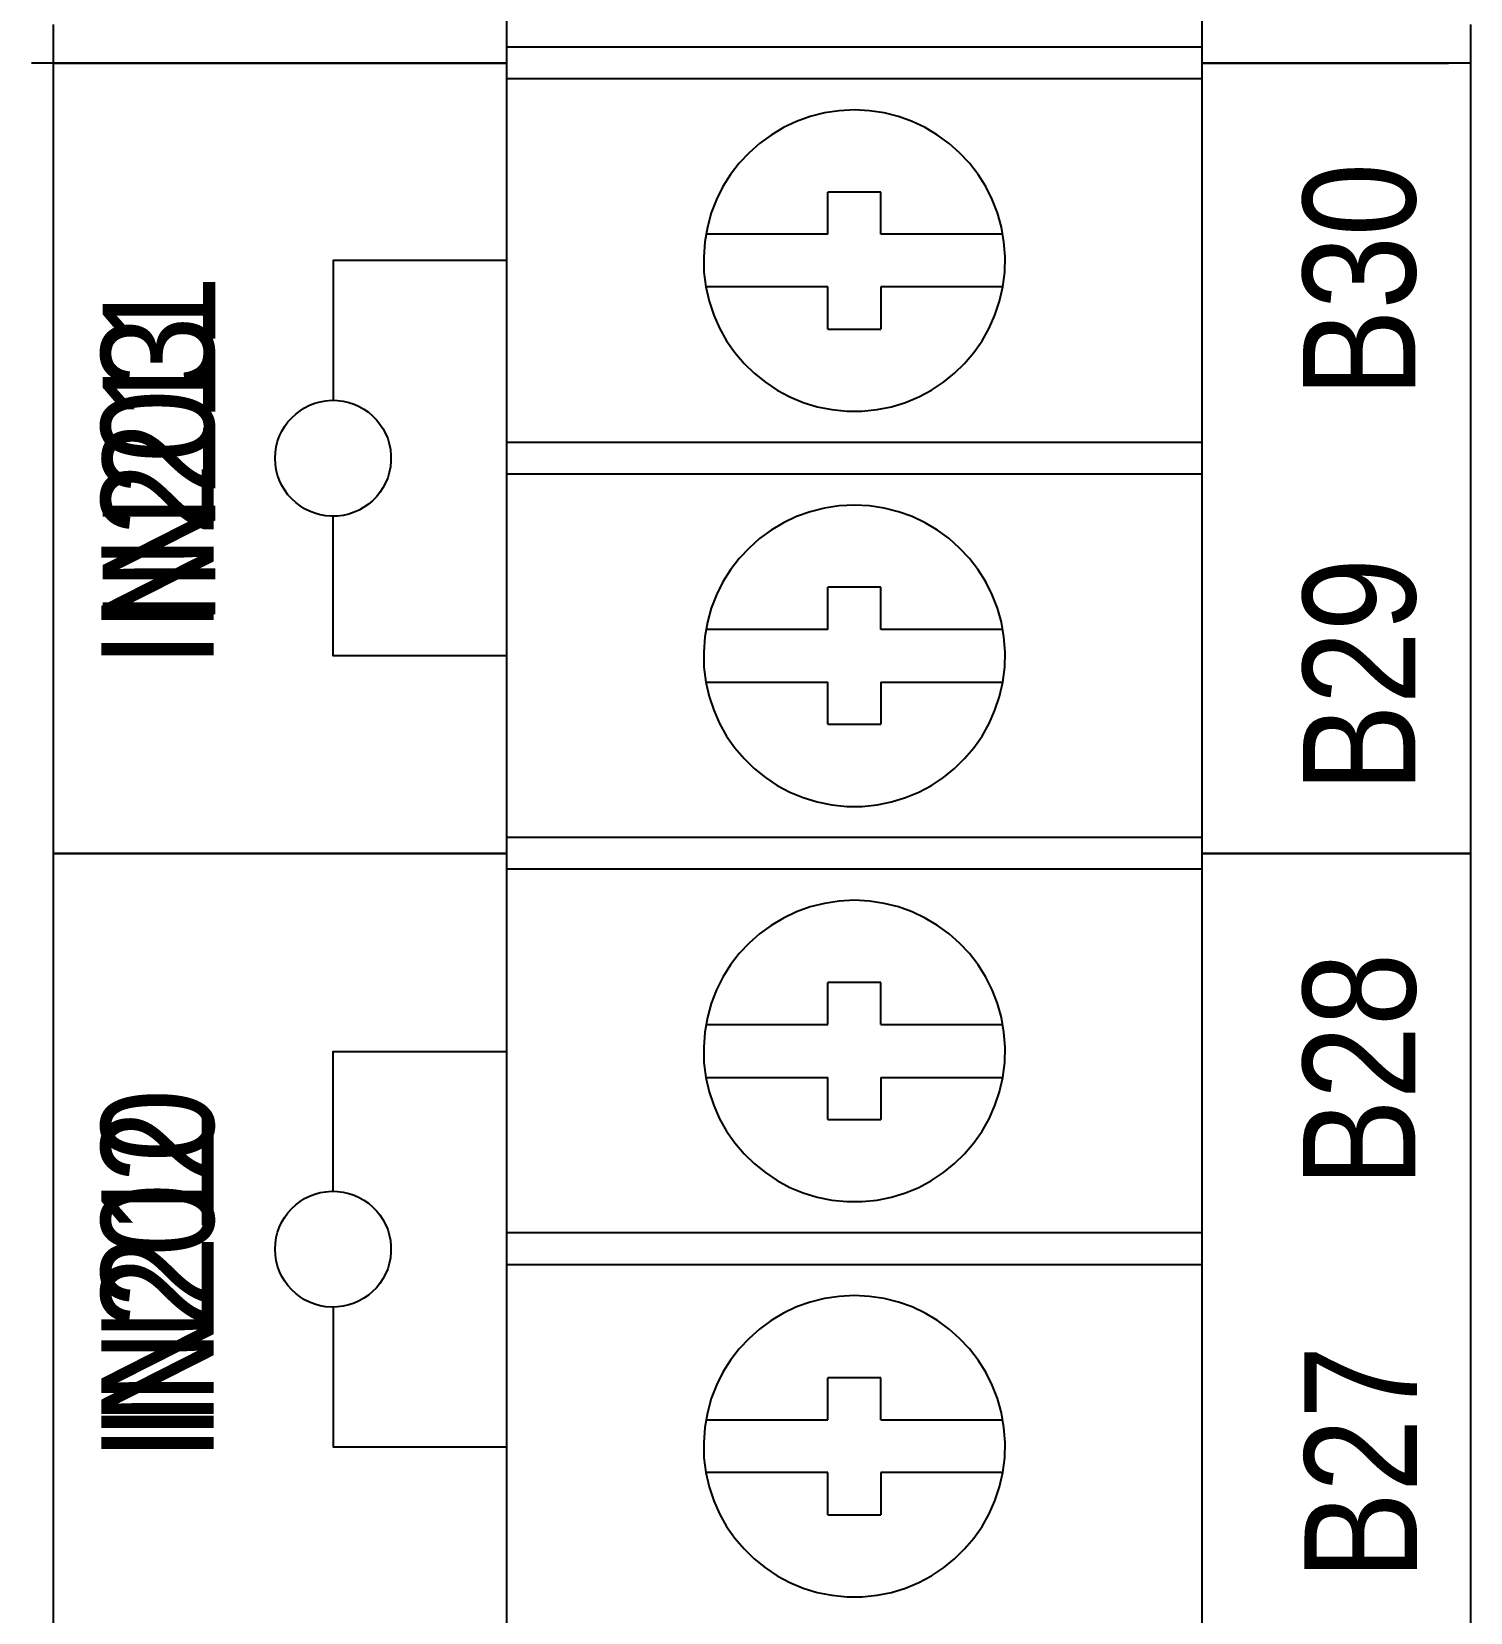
# Model space of a CAD drawing. Extents: x -11 to 35.7, y -8.8 to 26.3.
# Drawn here: x 21.312 to 22.677, y 4.857 to 6.357 of the extents above; entities that cross this region are included whole.
import ezdxf

# ---------------------------------------------------------------- set-up
doc = ezdxf.new("R2010")
doc.units = 0
doc.header["$MEASUREMENT"] = 0
for name, color, linetype in [('4_02__ADDITIONAL_12_STD_OU', 7, 'CONTINUOUS'), ('4_03__ADDITIONAL_4_STD_OUT', 7, 'CONTINUOUS'), ('4_04__ADDITIONAL_12_HIGH_I', 7, 'CONTINUOUS')]:
    doc.layers.add(name, color=color, linetype=linetype)

msp = doc.modelspace()

# ---------------------------------------------------------------- linework, layer by layer
at = {"layer": '4_02__ADDITIONAL_12_STD_OU'}
for points in [[(22.4226, 3.702), (22.4226, 10.452), (21.7626, 10.452), (21.7626, 3.702), (22.4226, 3.702)], [(21.3331, 4.8353), (21.3331, 4.8759), (21.3331, 4.9175), (21.3331, 4.96), (21.3331, 5.0033), (21.3331, 5.0476), (21.3331, 5.0926), (21.3331, 5.1384), (21.3331, 5.1851), (21.3331, 5.2325), (21.3331, 5.2806), (21.3331, 5.3294), (21.3331, 5.379), (21.3331, 5.4292), (21.3331, 5.4801), (21.3331, 5.5315), (21.3331, 5.5836), (21.3331, 5.6363), (21.3331, 5.6896), (21.3331, 5.7433), (21.3331, 5.7976), (21.3331, 5.9077), (21.3331, 6.0195), (21.3331, 6.133), (21.3331, 6.2479), (21.3331, 6.364)], [(22.6769, 6.364), (22.6769, 6.2479), (22.6769, 6.133), (22.6769, 6.0195), (22.6769, 5.9077), (22.6769, 5.7976), (22.6769, 5.7433), (22.6769, 5.6896), (22.6769, 5.6363), (22.6769, 5.5836), (22.6769, 5.5315), (22.6769, 5.4801), (22.6769, 5.4292), (22.6769, 5.379), (22.6769, 5.3294), (22.6769, 5.2806), (22.6769, 5.2325), (22.6769, 5.1851), (22.6769, 5.1384), (22.6769, 5.0926), (22.6769, 5.0476), (22.6769, 5.0033), (22.6769, 4.96), (22.6769, 4.9175), (22.6769, 4.8759), (22.6769, 4.8353)], [(22.4226, 6.3425), (21.7626, 6.3425)], [(21.7626, 6.3274), (21.3122, 6.3274)], [(22.4226, 6.3274), (22.6561, 6.3274)], [(22.4226, 6.3125), (21.7626, 6.3125)], [(22.1176, 6.205), (22.0676, 6.205)], [(22.0676, 6.165), (22.0676, 6.205)], [(22.1176, 6.165), (22.1176, 6.205)], [(22.0676, 6.165), (21.9518, 6.165)], [(22.2334, 6.165), (22.1176, 6.165)], [(21.7626, 6.14), (21.5982, 6.14), (21.5982, 6.0075)], [(22.0676, 6.115), (21.9518, 6.115)], [(22.0676, 6.075), (22.0676, 6.115)], [(22.2334, 6.115), (22.1176, 6.115)], [(22.1176, 6.115), (22.1176, 6.075)], [(22.0676, 6.075), (22.1176, 6.075)], [(22.4226, 5.9675), (21.7626, 5.9675)], [(22.4226, 5.9375), (21.7626, 5.9375)], [(21.7626, 5.765), (21.5982, 5.765), (21.5982, 5.8975)], [(22.0676, 5.79), (22.0676, 5.83)], [(22.1176, 5.83), (22.0676, 5.83)], [(22.1176, 5.79), (22.1176, 5.83)], [(22.0676, 5.79), (21.9518, 5.79)], [(22.2334, 5.79), (22.1176, 5.79)], [(21.9518, 5.74), (22.0676, 5.74)], [(22.0676, 5.7), (22.0676, 5.74)], [(22.1176, 5.74), (22.2334, 5.74)], [(22.1176, 5.74), (22.1176, 5.7)], [(22.0676, 5.7), (22.1176, 5.7)], [(22.4226, 5.5925), (21.7626, 5.5925)], [(21.7626, 5.5774), (21.3331, 5.5774)], [(22.6769, 5.5774), (22.4226, 5.5774)], [(22.4226, 5.5625), (21.7626, 5.5625)], [(22.1176, 5.455), (22.0676, 5.455)], [(22.0676, 5.415), (22.0676, 5.455)], [(22.1176, 5.415), (22.1176, 5.455)], [(21.9518, 5.415), (22.0676, 5.415)], [(22.1176, 5.415), (22.2334, 5.415)], [(21.5982, 5.257), (21.5982, 5.3895), (21.7626, 5.3895)], [(21.9518, 5.365), (22.0676, 5.365)], [(22.0676, 5.325), (22.0676, 5.365)], [(22.1176, 5.365), (22.2334, 5.365)], [(22.1176, 5.365), (22.1176, 5.325)], [(22.0676, 5.325), (22.1176, 5.325)], [(22.4226, 5.2175), (21.7626, 5.2175)], [(21.7626, 5.1875), (22.4226, 5.1875)], [(21.5982, 5.147), (21.5982, 5.0145), (21.7626, 5.0145)], [(22.1176, 5.08), (22.0676, 5.08)], [(22.0676, 5.04), (22.0676, 5.08)], [(22.1176, 5.04), (22.1176, 5.08)], [(21.9518, 5.04), (22.0676, 5.04)], [(22.1176, 5.04), (22.2334, 5.04)], [(22.0676, 4.99), (21.9518, 4.99)], [(22.0676, 4.95), (22.0676, 4.99)], [(22.2334, 4.99), (22.1176, 4.99)], [(22.1176, 4.99), (22.1176, 4.95)], [(22.0676, 4.95), (22.1176, 4.95)]]:
    msp.add_lwpolyline(points, dxfattribs=at)
for points in [[(22.0926, 6.283), (22.0782, 6.2822), (22.0642, 6.2801), (22.0507, 6.2767), (22.0377, 6.2721), (22.0254, 6.2662), (22.0137, 6.2592), (22.0028, 6.2512), (21.9927, 6.2423), (21.9835, 6.2324), (21.9752, 6.2217), (21.968, 6.2102), (21.9619, 6.198), (21.9569, 6.1852), (21.9532, 6.1718), (21.9507, 6.1579), (21.9497, 6.1436), (21.95, 6.1291), (21.9518, 6.115), (21.9549, 6.1014), (21.9592, 6.0883), (21.9648, 6.0758), (21.9715, 6.0639), (21.9792, 6.0528), (21.988, 6.0425), (21.9976, 6.0331), (22.0082, 6.0246), (22.0195, 6.0171), (22.0315, 6.0106), (22.0442, 6.0054), (22.0574, 6.0013), (22.0712, 5.9986), (22.0854, 5.9971), (22.0999, 5.9971), (22.1141, 5.9986), (22.1278, 6.0013), (22.1411, 6.0054), (22.1537, 6.0106), (22.1658, 6.0171), (22.1771, 6.0246), (22.1876, 6.0331), (22.1972, 6.0425), (22.206, 6.0528), (22.2137, 6.0639), (22.2204, 6.0758), (22.226, 6.0883), (22.2303, 6.1014), (22.2334, 6.115), (22.2352, 6.1291), (22.2356, 6.1436), (22.2345, 6.1579), (22.2321, 6.1718), (22.2283, 6.1852), (22.2233, 6.198), (22.2172, 6.2102), (22.21, 6.2217), (22.2017, 6.2324), (22.1925, 6.2423), (22.1824, 6.2512), (22.1715, 6.2592), (22.1598, 6.2662), (22.1475, 6.2721), (22.1345, 6.2767), (22.121, 6.2801), (22.107, 6.2822)], [(21.5432, 5.9525), (21.5435, 5.958), (21.5443, 5.9634), (21.5456, 5.9686), (21.5474, 5.9736), (21.5496, 5.9783), (21.5523, 5.9828), (21.5554, 5.987), (21.5589, 5.9909), (21.5627, 5.9944), (21.5668, 5.9976), (21.5712, 6.0004), (21.5759, 6.0028), (21.5808, 6.0047), (21.586, 6.0061), (21.5913, 6.007), (21.5968, 6.0075), (21.6024, 6.0073), (21.6078, 6.0066), (21.613, 6.0054), (21.6181, 6.0038), (21.6229, 6.0016), (21.6275, 5.9991), (21.6317, 5.9961), (21.6357, 5.9927), (21.6393, 5.989), (21.6426, 5.9849), (21.6455, 5.9806), (21.6479, 5.976), (21.65, 5.9711), (21.6515, 5.966), (21.6526, 5.9607), (21.6531, 5.9552), (21.6531, 5.9497), (21.6526, 5.9442), (21.6515, 5.9389), (21.65, 5.9338), (21.6479, 5.929), (21.6455, 5.9243), (21.6426, 5.92), (21.6393, 5.9159), (21.6357, 5.9122), (21.6317, 5.9089), (21.6275, 5.9059), (21.6229, 5.9033), (21.6181, 5.9012), (21.613, 5.8995), (21.6078, 5.8983), (21.6024, 5.8976), (21.5968, 5.8975), (21.5913, 5.8979), (21.586, 5.8988), (21.5808, 5.9003), (21.5759, 5.9022), (21.5712, 5.9045), (21.5668, 5.9073), (21.5627, 5.9105), (21.5589, 5.914), (21.5554, 5.9179), (21.5523, 5.9221), (21.5496, 5.9266), (21.5474, 5.9314), (21.5456, 5.9364), (21.5443, 5.9415), (21.5435, 5.9469)], [(22.0926, 5.908), (22.0782, 5.9072), (22.0642, 5.9051), (22.0507, 5.9017), (22.0377, 5.8971), (22.0254, 5.8912), (22.0137, 5.8842), (22.0028, 5.8762), (21.9927, 5.8673), (21.9835, 5.8574), (21.9752, 5.8467), (21.968, 5.8352), (21.9619, 5.823), (21.9569, 5.8102), (21.9532, 5.7968), (21.9507, 5.7829), (21.9497, 5.7686), (21.95, 5.7541), (21.9518, 5.74), (21.9549, 5.7264), (21.9592, 5.7133), (21.9648, 5.7008), (21.9715, 5.6889), (21.9792, 5.6778), (21.988, 5.6675), (21.9976, 5.6581), (22.0082, 5.6496), (22.0195, 5.6421), (22.0315, 5.6356), (22.0442, 5.6304), (22.0574, 5.6263), (22.0712, 5.6236), (22.0854, 5.6221), (22.0999, 5.6221), (22.1141, 5.6236), (22.1278, 5.6263), (22.1411, 5.6304), (22.1537, 5.6356), (22.1658, 5.6421), (22.1771, 5.6496), (22.1876, 5.6581), (22.1972, 5.6675), (22.206, 5.6778), (22.2137, 5.6889), (22.2204, 5.7008), (22.226, 5.7133), (22.2303, 5.7264), (22.2334, 5.74), (22.2352, 5.7541), (22.2356, 5.7686), (22.2345, 5.7829), (22.2321, 5.7968), (22.2283, 5.8102), (22.2233, 5.823), (22.2172, 5.8352), (22.21, 5.8467), (22.2017, 5.8574), (22.1925, 5.8673), (22.1824, 5.8762), (22.1715, 5.8842), (22.1598, 5.8912), (22.1475, 5.8971), (22.1345, 5.9017), (22.121, 5.9051), (22.107, 5.9072)], [(22.0926, 5.533), (22.0782, 5.5322), (22.0642, 5.5301), (22.0507, 5.5267), (22.0377, 5.5221), (22.0254, 5.5162), (22.0137, 5.5092), (22.0028, 5.5012), (21.9927, 5.4923), (21.9835, 5.4824), (21.9752, 5.4717), (21.968, 5.4602), (21.9619, 5.448), (21.9569, 5.4352), (21.9532, 5.4218), (21.9507, 5.4079), (21.9497, 5.3936), (21.95, 5.3791), (21.9518, 5.365), (21.9549, 5.3514), (21.9592, 5.3383), (21.9648, 5.3258), (21.9715, 5.3139), (21.9792, 5.3028), (21.988, 5.2925), (21.9976, 5.2831), (22.0082, 5.2746), (22.0195, 5.2671), (22.0315, 5.2606), (22.0442, 5.2554), (22.0574, 5.2513), (22.0712, 5.2486), (22.0854, 5.2471), (22.0999, 5.2471), (22.1141, 5.2486), (22.1278, 5.2513), (22.1411, 5.2554), (22.1537, 5.2606), (22.1658, 5.2671), (22.1771, 5.2746), (22.1876, 5.2831), (22.1972, 5.2925), (22.206, 5.3028), (22.2137, 5.3139), (22.2204, 5.3258), (22.226, 5.3383), (22.2303, 5.3514), (22.2334, 5.365), (22.2352, 5.3791), (22.2356, 5.3936), (22.2345, 5.4079), (22.2321, 5.4218), (22.2283, 5.4352), (22.2233, 5.448), (22.2172, 5.4602), (22.21, 5.4717), (22.2017, 5.4824), (22.1925, 5.4923), (22.1824, 5.5012), (22.1715, 5.5092), (22.1598, 5.5162), (22.1475, 5.5221), (22.1345, 5.5267), (22.121, 5.5301), (22.107, 5.5322)], [(21.5432, 5.202), (21.5435, 5.2075), (21.5443, 5.2129), (21.5456, 5.2181), (21.5474, 5.2231), (21.5496, 5.2278), (21.5523, 5.2323), (21.5554, 5.2365), (21.5589, 5.2404), (21.5627, 5.2439), (21.5668, 5.2471), (21.5712, 5.2499), (21.5759, 5.2522), (21.5808, 5.2542), (21.586, 5.2556), (21.5913, 5.2565), (21.5968, 5.2569), (21.6024, 5.2568), (21.6078, 5.2561), (21.613, 5.2549), (21.6181, 5.2533), (21.6229, 5.2511), (21.6275, 5.2485), (21.6317, 5.2456), (21.6357, 5.2422), (21.6393, 5.2385), (21.6426, 5.2344), (21.6455, 5.2301), (21.6479, 5.2255), (21.65, 5.2206), (21.6515, 5.2155), (21.6526, 5.2102), (21.6531, 5.2048), (21.6531, 5.1992), (21.6526, 5.1937), (21.6515, 5.1884), (21.65, 5.1833), (21.6479, 5.1785), (21.6455, 5.1738), (21.6426, 5.1695), (21.6393, 5.1654), (21.6357, 5.1617), (21.6317, 5.1584), (21.6275, 5.1554), (21.6229, 5.1528), (21.6181, 5.1507), (21.613, 5.149), (21.6078, 5.1478), (21.6024, 5.1471), (21.5968, 5.147), (21.5913, 5.1474), (21.586, 5.1483), (21.5808, 5.1498), (21.5759, 5.1517), (21.5712, 5.154), (21.5668, 5.1568), (21.5627, 5.16), (21.5589, 5.1635), (21.5554, 5.1674), (21.5523, 5.1716), (21.5496, 5.1761), (21.5474, 5.1809), (21.5456, 5.1859), (21.5443, 5.1911), (21.5435, 5.1964)], [(22.0926, 5.158), (22.0782, 5.1572), (22.0642, 5.1551), (22.0507, 5.1517), (22.0377, 5.1471), (22.0254, 5.1412), (22.0137, 5.1342), (22.0028, 5.1262), (21.9927, 5.1173), (21.9835, 5.1074), (21.9752, 5.0967), (21.968, 5.0852), (21.9619, 5.073), (21.9569, 5.0602), (21.9532, 5.0468), (21.9507, 5.0329), (21.9497, 5.0186), (21.95, 5.0041), (21.9518, 4.99), (21.9549, 4.9764), (21.9592, 4.9633), (21.9648, 4.9508), (21.9715, 4.9389), (21.9792, 4.9278), (21.988, 4.9175), (21.9976, 4.9081), (22.0082, 4.8996), (22.0195, 4.8921), (22.0315, 4.8856), (22.0442, 4.8804), (22.0574, 4.8763), (22.0712, 4.8736), (22.0854, 4.8721), (22.0999, 4.8721), (22.1141, 4.8736), (22.1278, 4.8763), (22.1411, 4.8804), (22.1537, 4.8856), (22.1658, 4.8921), (22.1771, 4.8996), (22.1876, 4.9081), (22.1972, 4.9175), (22.206, 4.9278), (22.2137, 4.9389), (22.2204, 4.9508), (22.226, 4.9633), (22.2303, 4.9764), (22.2334, 4.99), (22.2352, 5.0041), (22.2356, 5.0186), (22.2345, 5.0329), (22.2321, 5.0468), (22.2283, 5.0602), (22.2233, 5.073), (22.2172, 5.0852), (22.21, 5.0967), (22.2017, 5.1074), (22.1925, 5.1173), (22.1824, 5.1262), (22.1715, 5.1342), (22.1598, 5.1412), (22.1475, 5.1471), (22.1345, 5.1517), (22.121, 5.1551), (22.107, 5.1572)]]:
    msp.add_lwpolyline(points, close=True, dxfattribs=at)
at = {"layer": '4_03__ADDITIONAL_4_STD_OUT'}
for points in [[(22.4226, 3.702), (22.4226, 10.452), (21.7626, 10.452), (21.7626, 3.702), (22.4226, 3.702)], [(21.3331, 4.8353), (21.3331, 4.8759), (21.3331, 4.9175), (21.3331, 4.96), (21.3331, 5.0033), (21.3331, 5.0476), (21.3331, 5.0926), (21.3331, 5.1384), (21.3331, 5.1851), (21.3331, 5.2325), (21.3331, 5.2806), (21.3331, 5.3294), (21.3331, 5.379), (21.3331, 5.4292), (21.3331, 5.4801), (21.3331, 5.5315), (21.3331, 5.5836), (21.3331, 5.6363), (21.3331, 5.6896), (21.3331, 5.7433), (21.3331, 5.7976), (21.3331, 5.9077), (21.3331, 6.0195), (21.3331, 6.133), (21.3331, 6.2479), (21.3331, 6.364)], [(22.6769, 6.364), (22.6769, 6.2479), (22.6769, 6.133), (22.6769, 6.0195), (22.6769, 5.9077), (22.6769, 5.7976), (22.6769, 5.7433), (22.6769, 5.6896), (22.6769, 5.6363), (22.6769, 5.5836), (22.6769, 5.5315), (22.6769, 5.4801), (22.6769, 5.4292), (22.6769, 5.379), (22.6769, 5.3294), (22.6769, 5.2806), (22.6769, 5.2325), (22.6769, 5.1851), (22.6769, 5.1384), (22.6769, 5.0926), (22.6769, 5.0476), (22.6769, 5.0033), (22.6769, 4.96), (22.6769, 4.9175), (22.6769, 4.8759), (22.6769, 4.8353)], [(22.4226, 6.3425), (21.7626, 6.3425)], [(21.3331, 6.3274), (21.7626, 6.3274)], [(22.6769, 6.3274), (22.4226, 6.3274)], [(22.4226, 6.3125), (21.7626, 6.3125)], [(22.1176, 6.205), (22.0676, 6.205)], [(22.0676, 6.165), (22.0676, 6.205)], [(22.1176, 6.165), (22.1176, 6.205)], [(22.0676, 6.165), (21.9518, 6.165)], [(22.2334, 6.165), (22.1176, 6.165)], [(21.7626, 6.14), (21.5982, 6.14), (21.5982, 6.0075)], [(22.0676, 6.115), (21.9518, 6.115)], [(22.0676, 6.075), (22.0676, 6.115)], [(22.2334, 6.115), (22.1176, 6.115)], [(22.1176, 6.115), (22.1176, 6.075)], [(22.0676, 6.075), (22.1176, 6.075)], [(22.4226, 5.9675), (21.7626, 5.9675)], [(22.4226, 5.9375), (21.7626, 5.9375)], [(21.7626, 5.765), (21.5982, 5.765), (21.5982, 5.8975)], [(22.0676, 5.79), (22.0676, 5.83)], [(22.1176, 5.83), (22.0676, 5.83)], [(22.1176, 5.79), (22.1176, 5.83)], [(22.0676, 5.79), (21.9518, 5.79)], [(22.2334, 5.79), (22.1176, 5.79)], [(21.9518, 5.74), (22.0676, 5.74)], [(22.0676, 5.7), (22.0676, 5.74)], [(22.1176, 5.74), (22.2334, 5.74)], [(22.1176, 5.74), (22.1176, 5.7)], [(22.0676, 5.7), (22.1176, 5.7)], [(22.4226, 5.5925), (21.7626, 5.5925)], [(21.3331, 5.5774), (21.7626, 5.5774)], [(22.4226, 5.5774), (22.6769, 5.5774)], [(22.4226, 5.5625), (21.7626, 5.5625)], [(22.1176, 5.455), (22.0676, 5.455)], [(22.0676, 5.415), (22.0676, 5.455)], [(22.1176, 5.415), (22.1176, 5.455)], [(21.9518, 5.415), (22.0676, 5.415)], [(22.1176, 5.415), (22.2334, 5.415)], [(21.5982, 5.257), (21.5982, 5.3895), (21.7626, 5.3895)], [(21.9518, 5.365), (22.0676, 5.365)], [(22.0676, 5.325), (22.0676, 5.365)], [(22.1176, 5.365), (22.2334, 5.365)], [(22.1176, 5.365), (22.1176, 5.325)], [(22.0676, 5.325), (22.1176, 5.325)], [(22.4226, 5.2175), (21.7626, 5.2175)], [(21.7626, 5.1875), (22.4226, 5.1875)], [(21.5982, 5.147), (21.5982, 5.0145), (21.7626, 5.0145)], [(22.1176, 5.08), (22.0676, 5.08)], [(22.0676, 5.04), (22.0676, 5.08)], [(22.1176, 5.04), (22.1176, 5.08)], [(21.9518, 5.04), (22.0676, 5.04)], [(22.1176, 5.04), (22.2334, 5.04)], [(22.0676, 4.99), (21.9518, 4.99)], [(22.0676, 4.95), (22.0676, 4.99)], [(22.2334, 4.99), (22.1176, 4.99)], [(22.1176, 4.99), (22.1176, 4.95)], [(22.0676, 4.95), (22.1176, 4.95)]]:
    msp.add_lwpolyline(points, dxfattribs=at)
for points in [[(22.0926, 6.283), (22.0782, 6.2822), (22.0642, 6.2801), (22.0507, 6.2767), (22.0377, 6.2721), (22.0254, 6.2662), (22.0137, 6.2592), (22.0028, 6.2512), (21.9927, 6.2423), (21.9835, 6.2324), (21.9752, 6.2217), (21.968, 6.2102), (21.9619, 6.198), (21.9569, 6.1852), (21.9532, 6.1718), (21.9507, 6.1579), (21.9497, 6.1436), (21.95, 6.1291), (21.9518, 6.115), (21.9549, 6.1014), (21.9592, 6.0883), (21.9648, 6.0758), (21.9715, 6.0639), (21.9792, 6.0528), (21.988, 6.0425), (21.9976, 6.0331), (22.0082, 6.0246), (22.0195, 6.0171), (22.0315, 6.0106), (22.0442, 6.0054), (22.0574, 6.0013), (22.0712, 5.9986), (22.0854, 5.9971), (22.0999, 5.9971), (22.1141, 5.9986), (22.1278, 6.0013), (22.1411, 6.0054), (22.1537, 6.0106), (22.1658, 6.0171), (22.1771, 6.0246), (22.1876, 6.0331), (22.1972, 6.0425), (22.206, 6.0528), (22.2137, 6.0639), (22.2204, 6.0758), (22.226, 6.0883), (22.2303, 6.1014), (22.2334, 6.115), (22.2352, 6.1291), (22.2356, 6.1436), (22.2345, 6.1579), (22.2321, 6.1718), (22.2283, 6.1852), (22.2233, 6.198), (22.2172, 6.2102), (22.21, 6.2217), (22.2017, 6.2324), (22.1925, 6.2423), (22.1824, 6.2512), (22.1715, 6.2592), (22.1598, 6.2662), (22.1475, 6.2721), (22.1345, 6.2767), (22.121, 6.2801), (22.107, 6.2822)], [(21.5432, 5.9525), (21.5435, 5.958), (21.5443, 5.9634), (21.5456, 5.9686), (21.5474, 5.9736), (21.5496, 5.9783), (21.5523, 5.9828), (21.5554, 5.987), (21.5589, 5.9909), (21.5627, 5.9944), (21.5668, 5.9976), (21.5712, 6.0004), (21.5759, 6.0028), (21.5808, 6.0047), (21.586, 6.0061), (21.5913, 6.007), (21.5968, 6.0075), (21.6024, 6.0073), (21.6078, 6.0066), (21.6131, 6.0054), (21.6181, 6.0038), (21.6229, 6.0016), (21.6275, 5.9991), (21.6317, 5.9961), (21.6357, 5.9927), (21.6393, 5.989), (21.6426, 5.9849), (21.6455, 5.9806), (21.648, 5.976), (21.65, 5.9711), (21.6515, 5.966), (21.6526, 5.9607), (21.6531, 5.9552), (21.6531, 5.9497), (21.6526, 5.9442), (21.6515, 5.9389), (21.65, 5.9338), (21.648, 5.929), (21.6455, 5.9243), (21.6426, 5.92), (21.6393, 5.9159), (21.6357, 5.9122), (21.6317, 5.9089), (21.6275, 5.9059), (21.6229, 5.9033), (21.6181, 5.9012), (21.6131, 5.8995), (21.6078, 5.8983), (21.6024, 5.8976), (21.5968, 5.8975), (21.5913, 5.8979), (21.586, 5.8988), (21.5808, 5.9003), (21.5759, 5.9022), (21.5712, 5.9045), (21.5668, 5.9073), (21.5627, 5.9105), (21.5589, 5.914), (21.5554, 5.9179), (21.5523, 5.9221), (21.5496, 5.9266), (21.5474, 5.9314), (21.5456, 5.9364), (21.5443, 5.9415), (21.5435, 5.9469)], [(22.0926, 5.908), (22.0782, 5.9072), (22.0642, 5.9051), (22.0507, 5.9017), (22.0377, 5.8971), (22.0254, 5.8912), (22.0137, 5.8842), (22.0028, 5.8762), (21.9927, 5.8673), (21.9835, 5.8574), (21.9752, 5.8467), (21.968, 5.8352), (21.9619, 5.823), (21.9569, 5.8102), (21.9532, 5.7968), (21.9507, 5.7829), (21.9497, 5.7686), (21.95, 5.7541), (21.9518, 5.74), (21.9549, 5.7264), (21.9592, 5.7133), (21.9648, 5.7008), (21.9715, 5.6889), (21.9792, 5.6778), (21.988, 5.6675), (21.9976, 5.6581), (22.0082, 5.6496), (22.0195, 5.6421), (22.0315, 5.6356), (22.0442, 5.6304), (22.0574, 5.6263), (22.0712, 5.6236), (22.0854, 5.6221), (22.0999, 5.6221), (22.1141, 5.6236), (22.1278, 5.6263), (22.1411, 5.6304), (22.1537, 5.6356), (22.1658, 5.6421), (22.1771, 5.6496), (22.1876, 5.6581), (22.1972, 5.6675), (22.206, 5.6778), (22.2137, 5.6889), (22.2204, 5.7008), (22.226, 5.7133), (22.2303, 5.7264), (22.2334, 5.74), (22.2352, 5.7541), (22.2356, 5.7686), (22.2345, 5.7829), (22.2321, 5.7968), (22.2283, 5.8102), (22.2233, 5.823), (22.2172, 5.8352), (22.21, 5.8467), (22.2017, 5.8574), (22.1925, 5.8673), (22.1824, 5.8762), (22.1715, 5.8842), (22.1598, 5.8912), (22.1475, 5.8971), (22.1345, 5.9017), (22.121, 5.9051), (22.107, 5.9072)], [(22.0926, 5.533), (22.0782, 5.5322), (22.0642, 5.5301), (22.0507, 5.5267), (22.0377, 5.5221), (22.0254, 5.5162), (22.0137, 5.5092), (22.0028, 5.5012), (21.9927, 5.4923), (21.9835, 5.4824), (21.9752, 5.4717), (21.968, 5.4602), (21.9619, 5.448), (21.9569, 5.4352), (21.9532, 5.4218), (21.9507, 5.4079), (21.9497, 5.3936), (21.95, 5.3791), (21.9518, 5.365), (21.9549, 5.3514), (21.9592, 5.3383), (21.9648, 5.3258), (21.9715, 5.3139), (21.9792, 5.3028), (21.988, 5.2925), (21.9976, 5.2831), (22.0082, 5.2746), (22.0195, 5.2671), (22.0315, 5.2606), (22.0442, 5.2554), (22.0574, 5.2513), (22.0712, 5.2486), (22.0854, 5.2471), (22.0999, 5.2471), (22.1141, 5.2486), (22.1278, 5.2513), (22.1411, 5.2554), (22.1537, 5.2606), (22.1658, 5.2671), (22.1771, 5.2746), (22.1876, 5.2831), (22.1972, 5.2925), (22.206, 5.3028), (22.2137, 5.3139), (22.2204, 5.3258), (22.226, 5.3383), (22.2303, 5.3514), (22.2334, 5.365), (22.2352, 5.3791), (22.2356, 5.3936), (22.2345, 5.4079), (22.2321, 5.4218), (22.2283, 5.4352), (22.2233, 5.448), (22.2172, 5.4602), (22.21, 5.4717), (22.2017, 5.4824), (22.1925, 5.4923), (22.1824, 5.5012), (22.1715, 5.5092), (22.1598, 5.5162), (22.1475, 5.5221), (22.1345, 5.5267), (22.121, 5.5301), (22.107, 5.5322)], [(21.5432, 5.202), (21.5435, 5.2075), (21.5443, 5.2129), (21.5456, 5.2181), (21.5474, 5.2231), (21.5496, 5.2278), (21.5523, 5.2323), (21.5554, 5.2365), (21.5589, 5.2404), (21.5627, 5.2439), (21.5668, 5.2471), (21.5712, 5.2499), (21.5759, 5.2522), (21.5808, 5.2542), (21.586, 5.2556), (21.5913, 5.2565), (21.5968, 5.2569), (21.6024, 5.2568), (21.6078, 5.2561), (21.6131, 5.2549), (21.6181, 5.2533), (21.6229, 5.2511), (21.6275, 5.2485), (21.6317, 5.2456), (21.6357, 5.2422), (21.6393, 5.2385), (21.6426, 5.2344), (21.6455, 5.2301), (21.648, 5.2255), (21.65, 5.2206), (21.6515, 5.2155), (21.6526, 5.2102), (21.6531, 5.2048), (21.6531, 5.1992), (21.6526, 5.1937), (21.6515, 5.1884), (21.65, 5.1833), (21.648, 5.1785), (21.6455, 5.1738), (21.6426, 5.1695), (21.6393, 5.1654), (21.6357, 5.1617), (21.6317, 5.1584), (21.6275, 5.1554), (21.6229, 5.1528), (21.6181, 5.1507), (21.6131, 5.149), (21.6078, 5.1478), (21.6024, 5.1471), (21.5968, 5.147), (21.5913, 5.1474), (21.586, 5.1483), (21.5808, 5.1498), (21.5759, 5.1517), (21.5712, 5.154), (21.5668, 5.1568), (21.5627, 5.16), (21.5589, 5.1635), (21.5554, 5.1674), (21.5523, 5.1716), (21.5496, 5.1761), (21.5474, 5.1809), (21.5456, 5.1859), (21.5443, 5.1911), (21.5435, 5.1964)], [(22.0926, 5.158), (22.0782, 5.1572), (22.0642, 5.1551), (22.0507, 5.1517), (22.0377, 5.1471), (22.0254, 5.1412), (22.0137, 5.1342), (22.0028, 5.1262), (21.9927, 5.1173), (21.9835, 5.1074), (21.9752, 5.0967), (21.968, 5.0852), (21.9619, 5.073), (21.9569, 5.0602), (21.9532, 5.0468), (21.9507, 5.0329), (21.9497, 5.0186), (21.95, 5.0041), (21.9518, 4.99), (21.9549, 4.9764), (21.9592, 4.9633), (21.9648, 4.9508), (21.9715, 4.9389), (21.9792, 4.9278), (21.988, 4.9175), (21.9976, 4.9081), (22.0082, 4.8996), (22.0195, 4.8921), (22.0315, 4.8856), (22.0442, 4.8804), (22.0574, 4.8763), (22.0712, 4.8736), (22.0854, 4.8721), (22.0999, 4.8721), (22.1141, 4.8736), (22.1278, 4.8763), (22.1411, 4.8804), (22.1537, 4.8856), (22.1658, 4.8921), (22.1771, 4.8996), (22.1876, 4.9081), (22.1972, 4.9175), (22.206, 4.9278), (22.2137, 4.9389), (22.2204, 4.9508), (22.226, 4.9633), (22.2303, 4.9764), (22.2334, 4.99), (22.2352, 5.0041), (22.2356, 5.0186), (22.2345, 5.0329), (22.2321, 5.0468), (22.2283, 5.0602), (22.2233, 5.073), (22.2172, 5.0852), (22.21, 5.0967), (22.2017, 5.1074), (22.1925, 5.1173), (22.1824, 5.1262), (22.1715, 5.1342), (22.1598, 5.1412), (22.1475, 5.1471), (22.1345, 5.1517), (22.121, 5.1551), (22.107, 5.1572)]]:
    msp.add_lwpolyline(points, close=True, dxfattribs=at)
at = {"layer": '4_04__ADDITIONAL_12_HIGH_I'}
for points in [[(22.4226, 3.702), (22.4226, 10.452), (21.7626, 10.452), (21.7626, 3.702), (22.4226, 3.702)], [(21.3331, 4.8353), (21.3331, 4.8759), (21.3331, 4.9175), (21.3331, 4.96), (21.3331, 5.0033), (21.3331, 5.0476), (21.3331, 5.0926), (21.3331, 5.1384), (21.3331, 5.1851), (21.3331, 5.2325), (21.3331, 5.2806), (21.3331, 5.3294), (21.3331, 5.379), (21.3331, 5.4292), (21.3331, 5.4801), (21.3331, 5.5315), (21.3331, 5.5836), (21.3331, 5.6363), (21.3331, 5.6896), (21.3331, 5.7433), (21.3331, 5.7976), (21.3331, 5.9077), (21.3331, 6.0195), (21.3331, 6.133), (21.3331, 6.2479), (21.3331, 6.364)], [(22.6769, 6.364), (22.6769, 6.2479), (22.6769, 6.133), (22.6769, 6.0195), (22.6769, 5.9077), (22.6769, 5.7976), (22.6769, 5.7433), (22.6769, 5.6896), (22.6769, 5.6363), (22.6769, 5.5836), (22.6769, 5.5315), (22.6769, 5.4801), (22.6769, 5.4292), (22.6769, 5.379), (22.6769, 5.3294), (22.6769, 5.2806), (22.6769, 5.2325), (22.6769, 5.1851), (22.6769, 5.1384), (22.6769, 5.0926), (22.6769, 5.0476), (22.6769, 5.0033), (22.6769, 4.96), (22.6769, 4.9175), (22.6769, 4.8759), (22.6769, 4.8353)], [(22.4226, 6.3425), (21.7626, 6.3425)], [(21.7626, 6.3274), (21.3122, 6.3274)], [(22.4226, 6.3274), (22.6561, 6.3274)], [(22.4226, 6.3125), (21.7626, 6.3125)], [(22.1176, 6.205), (22.0676, 6.205)], [(22.0676, 6.165), (22.0676, 6.205)], [(22.1176, 6.165), (22.1176, 6.205)], [(22.0676, 6.165), (21.9518, 6.165)], [(22.2334, 6.165), (22.1176, 6.165)], [(21.7626, 6.14), (21.5982, 6.14), (21.5982, 6.0075)], [(22.0676, 6.115), (21.9518, 6.115)], [(22.0676, 6.075), (22.0676, 6.115)], [(22.2334, 6.115), (22.1176, 6.115)], [(22.1176, 6.115), (22.1176, 6.075)], [(22.0676, 6.075), (22.1176, 6.075)], [(22.4226, 5.9675), (21.7626, 5.9675)], [(22.4226, 5.9375), (21.7626, 5.9375)], [(21.7626, 5.765), (21.5982, 5.765), (21.5982, 5.8975)], [(22.0676, 5.79), (22.0676, 5.83)], [(22.1176, 5.83), (22.0676, 5.83)], [(22.1176, 5.79), (22.1176, 5.83)], [(22.0676, 5.79), (21.9518, 5.79)], [(22.2334, 5.79), (22.1176, 5.79)], [(21.9518, 5.74), (22.0676, 5.74)], [(22.0676, 5.7), (22.0676, 5.74)], [(22.1176, 5.74), (22.2334, 5.74)], [(22.1176, 5.74), (22.1176, 5.7)], [(22.0676, 5.7), (22.1176, 5.7)], [(22.4226, 5.5925), (21.7626, 5.5925)], [(21.7626, 5.5774), (21.3331, 5.5774)], [(22.6769, 5.5774), (22.4226, 5.5774)], [(22.4226, 5.5625), (21.7626, 5.5625)], [(22.1176, 5.455), (22.0676, 5.455)], [(22.0676, 5.415), (22.0676, 5.455)], [(22.1176, 5.415), (22.1176, 5.455)], [(21.9518, 5.415), (22.0676, 5.415)], [(22.1176, 5.415), (22.2334, 5.415)], [(21.5982, 5.257), (21.5982, 5.3895), (21.7626, 5.3895)], [(21.9518, 5.365), (22.0676, 5.365)], [(22.0676, 5.325), (22.0676, 5.365)], [(22.1176, 5.365), (22.2334, 5.365)], [(22.1176, 5.365), (22.1176, 5.325)], [(22.0676, 5.325), (22.1176, 5.325)], [(22.4226, 5.2175), (21.7626, 5.2175)], [(21.7626, 5.1875), (22.4226, 5.1875)], [(21.5982, 5.147), (21.5982, 5.0145), (21.7626, 5.0145)], [(22.1176, 5.08), (22.0676, 5.08)], [(22.0676, 5.04), (22.0676, 5.08)], [(22.1176, 5.04), (22.1176, 5.08)], [(21.9518, 5.04), (22.0676, 5.04)], [(22.1176, 5.04), (22.2334, 5.04)], [(22.0676, 4.99), (21.9518, 4.99)], [(22.0676, 4.95), (22.0676, 4.99)], [(22.2334, 4.99), (22.1176, 4.99)], [(22.1176, 4.99), (22.1176, 4.95)], [(22.0676, 4.95), (22.1176, 4.95)]]:
    msp.add_lwpolyline(points, dxfattribs=at)
for points in [[(22.0926, 6.283), (22.0782, 6.2822), (22.0642, 6.2801), (22.0507, 6.2767), (22.0377, 6.2721), (22.0254, 6.2662), (22.0137, 6.2592), (22.0028, 6.2512), (21.9927, 6.2423), (21.9835, 6.2324), (21.9752, 6.2217), (21.968, 6.2102), (21.9619, 6.198), (21.9569, 6.1852), (21.9532, 6.1718), (21.9507, 6.1579), (21.9497, 6.1436), (21.95, 6.1291), (21.9518, 6.115), (21.9549, 6.1014), (21.9592, 6.0883), (21.9648, 6.0758), (21.9715, 6.0639), (21.9792, 6.0528), (21.988, 6.0425), (21.9976, 6.0331), (22.0082, 6.0246), (22.0195, 6.0171), (22.0315, 6.0106), (22.0442, 6.0054), (22.0574, 6.0013), (22.0712, 5.9986), (22.0854, 5.9971), (22.0999, 5.9971), (22.1141, 5.9986), (22.1278, 6.0013), (22.1411, 6.0054), (22.1537, 6.0106), (22.1658, 6.0171), (22.1771, 6.0246), (22.1876, 6.0331), (22.1972, 6.0425), (22.206, 6.0528), (22.2137, 6.0639), (22.2204, 6.0758), (22.226, 6.0883), (22.2303, 6.1014), (22.2334, 6.115), (22.2352, 6.1291), (22.2356, 6.1436), (22.2345, 6.1579), (22.2321, 6.1718), (22.2283, 6.1852), (22.2233, 6.198), (22.2172, 6.2102), (22.21, 6.2217), (22.2017, 6.2324), (22.1925, 6.2423), (22.1824, 6.2512), (22.1715, 6.2592), (22.1598, 6.2662), (22.1475, 6.2721), (22.1345, 6.2767), (22.121, 6.2801), (22.107, 6.2822)], [(21.5432, 5.9525), (21.5435, 5.958), (21.5443, 5.9634), (21.5456, 5.9686), (21.5474, 5.9736), (21.5496, 5.9783), (21.5523, 5.9828), (21.5554, 5.987), (21.5589, 5.9909), (21.5627, 5.9944), (21.5668, 5.9976), (21.5712, 6.0004), (21.5759, 6.0028), (21.5808, 6.0047), (21.586, 6.0061), (21.5913, 6.007), (21.5968, 6.0075), (21.6024, 6.0073), (21.6078, 6.0066), (21.613, 6.0054), (21.6181, 6.0038), (21.6229, 6.0016), (21.6275, 5.9991), (21.6317, 5.9961), (21.6357, 5.9927), (21.6393, 5.989), (21.6426, 5.9849), (21.6455, 5.9806), (21.6479, 5.976), (21.65, 5.9711), (21.6515, 5.966), (21.6526, 5.9607), (21.6531, 5.9552), (21.6531, 5.9497), (21.6526, 5.9442), (21.6515, 5.9389), (21.65, 5.9338), (21.6479, 5.929), (21.6455, 5.9243), (21.6426, 5.92), (21.6393, 5.9159), (21.6357, 5.9122), (21.6317, 5.9089), (21.6275, 5.9059), (21.6229, 5.9033), (21.6181, 5.9012), (21.613, 5.8995), (21.6078, 5.8983), (21.6024, 5.8976), (21.5968, 5.8975), (21.5913, 5.8979), (21.586, 5.8988), (21.5808, 5.9003), (21.5759, 5.9022), (21.5712, 5.9045), (21.5668, 5.9073), (21.5627, 5.9105), (21.5589, 5.914), (21.5554, 5.9179), (21.5523, 5.9221), (21.5496, 5.9266), (21.5474, 5.9314), (21.5456, 5.9364), (21.5443, 5.9415), (21.5435, 5.9469)], [(22.0926, 5.908), (22.0782, 5.9072), (22.0642, 5.9051), (22.0507, 5.9017), (22.0377, 5.8971), (22.0254, 5.8912), (22.0137, 5.8842), (22.0028, 5.8762), (21.9927, 5.8673), (21.9835, 5.8574), (21.9752, 5.8467), (21.968, 5.8352), (21.9619, 5.823), (21.9569, 5.8102), (21.9532, 5.7968), (21.9507, 5.7829), (21.9497, 5.7686), (21.95, 5.7541), (21.9518, 5.74), (21.9549, 5.7264), (21.9592, 5.7133), (21.9648, 5.7008), (21.9715, 5.6889), (21.9792, 5.6778), (21.988, 5.6675), (21.9976, 5.6581), (22.0082, 5.6496), (22.0195, 5.6421), (22.0315, 5.6356), (22.0442, 5.6304), (22.0574, 5.6263), (22.0712, 5.6236), (22.0854, 5.6221), (22.0999, 5.6221), (22.1141, 5.6236), (22.1278, 5.6263), (22.1411, 5.6304), (22.1537, 5.6356), (22.1658, 5.6421), (22.1771, 5.6496), (22.1876, 5.6581), (22.1972, 5.6675), (22.206, 5.6778), (22.2137, 5.6889), (22.2204, 5.7008), (22.226, 5.7133), (22.2303, 5.7264), (22.2334, 5.74), (22.2352, 5.7541), (22.2356, 5.7686), (22.2345, 5.7829), (22.2321, 5.7968), (22.2283, 5.8102), (22.2233, 5.823), (22.2172, 5.8352), (22.21, 5.8467), (22.2017, 5.8574), (22.1925, 5.8673), (22.1824, 5.8762), (22.1715, 5.8842), (22.1598, 5.8912), (22.1475, 5.8971), (22.1345, 5.9017), (22.121, 5.9051), (22.107, 5.9072)], [(22.0926, 5.533), (22.0782, 5.5322), (22.0642, 5.5301), (22.0507, 5.5267), (22.0377, 5.5221), (22.0254, 5.5162), (22.0137, 5.5092), (22.0028, 5.5012), (21.9927, 5.4923), (21.9835, 5.4824), (21.9752, 5.4717), (21.968, 5.4602), (21.9619, 5.448), (21.9569, 5.4352), (21.9532, 5.4218), (21.9507, 5.4079), (21.9497, 5.3936), (21.95, 5.3791), (21.9518, 5.365), (21.9549, 5.3514), (21.9592, 5.3383), (21.9648, 5.3258), (21.9715, 5.3139), (21.9792, 5.3028), (21.988, 5.2925), (21.9976, 5.2831), (22.0082, 5.2746), (22.0195, 5.2671), (22.0315, 5.2606), (22.0442, 5.2554), (22.0574, 5.2513), (22.0712, 5.2486), (22.0854, 5.2471), (22.0999, 5.2471), (22.1141, 5.2486), (22.1278, 5.2513), (22.1411, 5.2554), (22.1537, 5.2606), (22.1658, 5.2671), (22.1771, 5.2746), (22.1876, 5.2831), (22.1972, 5.2925), (22.206, 5.3028), (22.2137, 5.3139), (22.2204, 5.3258), (22.226, 5.3383), (22.2303, 5.3514), (22.2334, 5.365), (22.2352, 5.3791), (22.2356, 5.3936), (22.2345, 5.4079), (22.2321, 5.4218), (22.2283, 5.4352), (22.2233, 5.448), (22.2172, 5.4602), (22.21, 5.4717), (22.2017, 5.4824), (22.1925, 5.4923), (22.1824, 5.5012), (22.1715, 5.5092), (22.1598, 5.5162), (22.1475, 5.5221), (22.1345, 5.5267), (22.121, 5.5301), (22.107, 5.5322)], [(21.5432, 5.202), (21.5435, 5.2075), (21.5443, 5.2129), (21.5456, 5.2181), (21.5474, 5.2231), (21.5496, 5.2278), (21.5523, 5.2323), (21.5554, 5.2365), (21.5589, 5.2404), (21.5627, 5.2439), (21.5668, 5.2471), (21.5712, 5.2499), (21.5759, 5.2522), (21.5808, 5.2542), (21.586, 5.2556), (21.5913, 5.2565), (21.5968, 5.2569), (21.6024, 5.2568), (21.6078, 5.2561), (21.613, 5.2549), (21.6181, 5.2533), (21.6229, 5.2511), (21.6275, 5.2485), (21.6317, 5.2456), (21.6357, 5.2422), (21.6393, 5.2385), (21.6426, 5.2344), (21.6455, 5.2301), (21.6479, 5.2255), (21.65, 5.2206), (21.6515, 5.2155), (21.6526, 5.2102), (21.6531, 5.2048), (21.6531, 5.1992), (21.6526, 5.1937), (21.6515, 5.1884), (21.65, 5.1833), (21.6479, 5.1785), (21.6455, 5.1738), (21.6426, 5.1695), (21.6393, 5.1654), (21.6357, 5.1617), (21.6317, 5.1584), (21.6275, 5.1554), (21.6229, 5.1528), (21.6181, 5.1507), (21.613, 5.149), (21.6078, 5.1478), (21.6024, 5.1471), (21.5968, 5.147), (21.5913, 5.1474), (21.586, 5.1483), (21.5808, 5.1498), (21.5759, 5.1517), (21.5712, 5.154), (21.5668, 5.1568), (21.5627, 5.16), (21.5589, 5.1635), (21.5554, 5.1674), (21.5523, 5.1716), (21.5496, 5.1761), (21.5474, 5.1809), (21.5456, 5.1859), (21.5443, 5.1911), (21.5435, 5.1964)], [(22.0926, 5.158), (22.0782, 5.1572), (22.0642, 5.1551), (22.0507, 5.1517), (22.0377, 5.1471), (22.0254, 5.1412), (22.0137, 5.1342), (22.0028, 5.1262), (21.9927, 5.1173), (21.9835, 5.1074), (21.9752, 5.0967), (21.968, 5.0852), (21.9619, 5.073), (21.9569, 5.0602), (21.9532, 5.0468), (21.9507, 5.0329), (21.9497, 5.0186), (21.95, 5.0041), (21.9518, 4.99), (21.9549, 4.9764), (21.9592, 4.9633), (21.9648, 4.9508), (21.9715, 4.9389), (21.9792, 4.9278), (21.988, 4.9175), (21.9976, 4.9081), (22.0082, 4.8996), (22.0195, 4.8921), (22.0315, 4.8856), (22.0442, 4.8804), (22.0574, 4.8763), (22.0712, 4.8736), (22.0854, 4.8721), (22.0999, 4.8721), (22.1141, 4.8736), (22.1278, 4.8763), (22.1411, 4.8804), (22.1537, 4.8856), (22.1658, 4.8921), (22.1771, 4.8996), (22.1876, 4.9081), (22.1972, 4.9175), (22.206, 4.9278), (22.2137, 4.9389), (22.2204, 4.9508), (22.226, 4.9633), (22.2303, 4.9764), (22.2334, 4.99), (22.2352, 5.0041), (22.2356, 5.0186), (22.2345, 5.0329), (22.2321, 5.0468), (22.2283, 5.0602), (22.2233, 5.073), (22.2172, 5.0852), (22.21, 5.0967), (22.2017, 5.1074), (22.1925, 5.1173), (22.1824, 5.1262), (22.1715, 5.1342), (22.1598, 5.1412), (22.1475, 5.1471), (22.1345, 5.1517), (22.121, 5.1551), (22.107, 5.1572)]]:
    msp.add_lwpolyline(points, close=True, dxfattribs=at)

# ---------------------------------------------------------------- texts
at = {"layer": '4_02__ADDITIONAL_12_STD_OU', "char_height": 0.106722, "attachment_point": 7, "rotation": 90}
for s, insert in [('\\fInterstate-Regular|b0|i0|c0|p34;\\W0.875;B30', (22.6263, 6.0105)), ('\\fInterstate-Regular|b0|i0|c0|p34;\\W0.875;IN203', (21.4865, 5.7539)), ('\\fInterstate-Regular|b0|i0|c0|p34;\\W0.875;B29', (22.6263, 5.6356)), ('\\fInterstate-Regular|b0|i0|c0|p34;\\W0.875;B28', (22.6263, 5.261)), ('\\fInterstate-Regular|b0|i0|c0|p34;\\W0.875;IN202', (21.4865, 5.0007)), ('\\fInterstate-Regular|b0|i0|c0|p34;\\W0.875;B27', (22.6263, 4.8882))]:
    msp.add_mtext(s, dxfattribs=dict(at, insert=insert))
at = {"layer": '4_03__ADDITIONAL_4_STD_OUT', "char_height": 0.106722, "attachment_point": 7, "rotation": 90}
for s, insert in [('\\fInterstate-Regular|b0|i0|c0|p34;\\W0.875;B30', (22.6263, 6.0105)), ('\\fInterstate-Regular|b0|i0|c0|p34;\\W0.875;IN211', (21.4865, 5.7927)), ('\\fInterstate-Regular|b0|i0|c0|p34;\\W0.875;B29', (22.6263, 5.6356)), ('\\fInterstate-Regular|b0|i0|c0|p34;\\W0.875;B28', (22.6263, 5.261)), ('\\fInterstate-Regular|b0|i0|c0|p34;\\W0.875;IN210', (21.4865, 5.0207)), ('\\fInterstate-Regular|b0|i0|c0|p34;\\W0.875;B27', (22.6263, 4.8882))]:
    msp.add_mtext(s, dxfattribs=dict(at, insert=insert))
at = {"layer": '4_04__ADDITIONAL_12_HIGH_I', "char_height": 0.106722, "attachment_point": 7, "rotation": 90}
for s, insert in [('\\fInterstate-Regular|b0|i0|c0|p34;\\W0.875;B30', (22.6263, 6.0105)), ('\\fInterstate-Regular|b0|i0|c0|p34;\\W0.875;IN203', (21.4865, 5.7539)), ('\\fInterstate-Regular|b0|i0|c0|p34;\\W0.875;B29', (22.6263, 5.6356)), ('\\fInterstate-Regular|b0|i0|c0|p34;\\W0.875;B28', (22.6263, 5.261)), ('\\fInterstate-Regular|b0|i0|c0|p34;\\W0.875;IN202', (21.4865, 5.0007)), ('\\fInterstate-Regular|b0|i0|c0|p34;\\W0.875;B27', (22.6263, 4.8882))]:
    msp.add_mtext(s, dxfattribs=dict(at, insert=insert))

doc.saveas('drawing.dxf')
